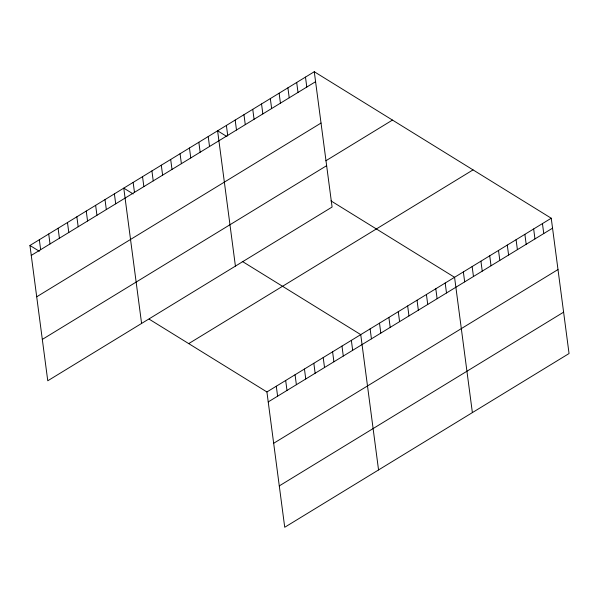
<?xml version="1.0" encoding="UTF-8"?>
<svg xmlns="http://www.w3.org/2000/svg" width="599" height="599" viewBox="0 0 599 599"><rect width="100%" height="100%" fill="white"/><g stroke="black" fill="none" stroke-linecap="round" stroke-linejoin="round"><path stroke-width="0.9" d="M314.273 71.73L332.086 207.044L47.763 380.777L29.95 245.463L314.273 71.73L551.237 218.223L569.05 353.537L284.727 527.27L266.914 391.956L149.166 319.162M31.26 255.421L315.583 81.689M36.704 296.79L321.027 123.057M325.826 160.794L392.472 120.077M42.319 339.408L326.635 165.676M188.715 343.616L473.038 169.884M266.914 391.956L551.237 218.223M268.225 401.914L552.548 228.182M273.676 443.275L557.991 269.55M279.284 485.901L563.607 312.169M226.984 136.602L217.602 130.799L235.414 266.113M330.955 200.875L454.566 277.292L472.379 412.606M133.158 193.934L123.776 188.131L141.589 323.445M242.258 261.381L360.74 334.624L378.553 469.938M29.95 245.463L39.332 251.266M542.447 223.592L543.757 233.55M533.657 228.96L534.967 238.919M524.874 234.336L526.184 244.287M516.083 239.705L517.394 249.656M507.293 245.073L508.603 255.032M498.51 250.442L499.821 260.4M489.72 255.81L491.03 265.769M480.93 261.186L482.24 271.137M472.147 266.555L473.457 276.506M463.356 271.924L464.667 281.874M445.184 283.028L446.495 292.978M435.802 288.755L437.113 298.714M426.421 294.491L427.731 304.449M417.039 300.226L418.349 310.177M407.657 305.962L408.967 315.913M398.275 311.69L399.585 321.648M388.886 317.425L390.196 327.383M379.504 323.161L380.814 333.111M370.122 328.888L371.432 338.847M351.358 340.359L352.669 350.31M341.977 346.087L343.287 356.046M305.483 77.106L306.793 87.057M332.595 351.823L333.905 361.781M296.692 82.475L298.002 92.426M287.909 87.843L289.22 97.794M323.213 357.558L324.523 367.509M279.119 93.212L280.429 103.17M313.831 363.293L315.141 373.244M270.329 98.58L271.639 108.539M304.449 369.021L305.76 378.98M261.538 103.949L262.849 113.907M295.06 374.757L296.378 384.708M252.756 109.325L254.066 119.276M285.678 380.492L286.988 390.443M243.965 114.694L245.276 124.644M276.296 386.22L277.607 396.179M235.175 120.062L236.485 130.02M226.392 125.431L227.702 135.389M208.22 136.535L209.53 146.493M198.838 142.27L200.148 152.221M189.456 147.998L190.767 157.956M180.074 153.733L181.385 163.692M170.685 159.469L171.995 169.42M161.303 165.197L162.614 175.155M151.921 170.932L153.232 180.891M142.54 176.668L143.85 186.618M133.158 182.403L134.468 192.354M114.394 193.866L115.704 203.825M105.012 199.602L106.323 209.553M95.63 205.33L96.941 215.288M86.249 211.065L87.559 221.024M76.859 216.801L78.177 226.751M67.477 222.529L68.788 232.487M58.096 228.264L59.406 238.222M48.714 233.999L50.024 243.95M39.332 239.735L40.642 249.686"/></g></svg>
